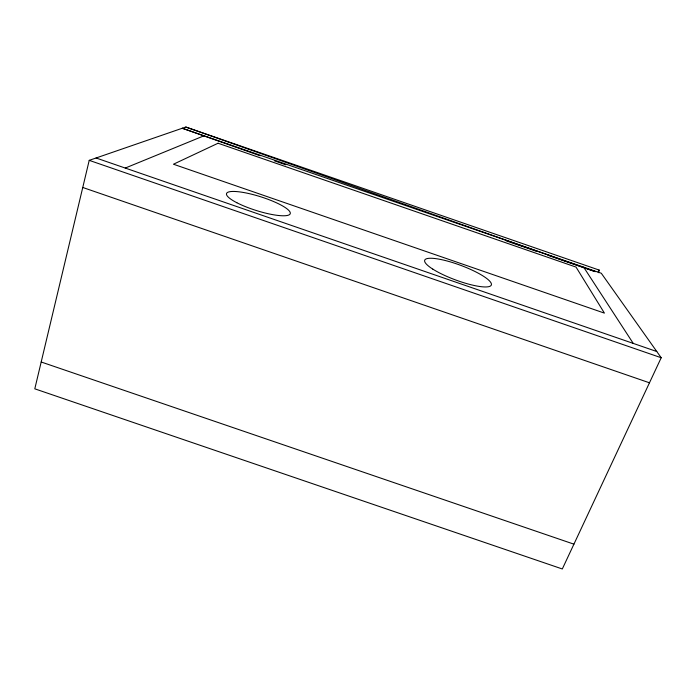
<?xml version="1.0" encoding="UTF-8"?>
<svg xmlns="http://www.w3.org/2000/svg" width="696" height="696" viewBox="0 0 696 696"><rect width="100%" height="100%" fill="white"/><g stroke="black" fill="none" stroke-linecap="round" stroke-linejoin="round"><path stroke-width="1.04" d="M598.342 272.719L599.439 270.178L185.797 127.029L89.218 160.35L34.8 388.829L562.307 568.971L661.2 357.744L601.292 273.25L182.256 128.247L260.104 155.739M598.151 272.014L599.004 270.022M125.254 168.058L204.024 135.781M41.186 361.998L573.922 544.159M82.754 187.468L649.472 382.8M506.053 240.781L536.816 251.43M548.091 255.328L595.271 271.657L185.797 127.029M96.065 157.983L656.798 351.532M89.218 160.35L661.2 357.744M274.441 160.802L285.708 164.778M583.657 267.151L633.238 343.398M218.074 143.237L173.443 164.221L604.424 313.122L576.036 267.09L218.074 143.237M236.866 202.745A33.408 7.212 17.5 0 0 289.571 214.568A33.408 7.212 17.5 0 0 248.69 193.523A33.408 7.212 17.5 0 0 236.866 202.745M432.808 269.126A35.557 7.734 20.4 0 0 489.68 286.387A35.557 7.734 20.4 0 0 451.678 262.296A35.557 7.734 20.4 0 0 432.808 269.126"/></g></svg>
